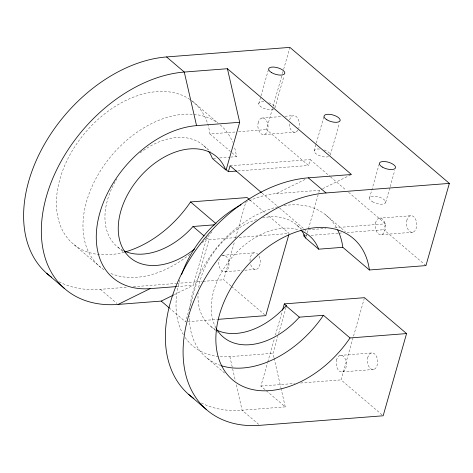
<?xml version="1.0" encoding="UTF-8"?>
<svg xmlns="http://www.w3.org/2000/svg" width="473" height="473" viewBox="0 0 473 473"><rect width="100%" height="100%" fill="white"/><g stroke="black" fill="none" stroke-linecap="round" stroke-linejoin="round"><path stroke-width="0.35" stroke-dasharray="2.37 1.77" d="M174.306 294.644L193.262 285.296L206.796 237.777L206.311 237.818M206.796 237.777L209.007 239.669L185.593 321.865L170.091 308.644M258.749 103.664L260.765 96.587M260.966 95.877L268.428 69.691M230.984 285.982L223.688 279.762L234.59 241.496M235.595 237.954L245.688 202.521M230.055 165.792L310.229 159.578L308.55 165.479L266.465 129.584L272.927 106.91M273.128 106.2L282.21 74.314M282.416 73.605L283.422 70.063M283.623 69.354L289.884 47.383M274.943 107.85L284.019 75.999M314.119 150.893L316.135 143.81M316.336 143.106L323.798 116.914M201.38 402.984A132.552 89.781 -49.5 0 0 242.117 410.221L285.26 406.875L260.901 386.098L267.558 362.714M267.759 362.005L274.624 337.911M275.434 335.079L281.89 312.399M304.984 231.332L305.357 230.026M273.973 357.588L272.992 353.301L277.84 336.279M278.65 333.447L286.124 307.208M306.297 236.388L307.107 233.556M307.308 232.846L318.619 193.132M318.82 192.422L319.429 190.294L322.042 189.005M330.32 155.073L339.389 123.222M369.49 198.116L379.169 164.143M385.69 202.302L389.923 187.438M390.124 186.729L394.76 170.451M382.036 414.821L341.074 379.884L364.287 298.392M425.937 265.601L383.851 229.707L385.53 223.812L348.441 192.174M245.386 202.509A92.986 62.98 -49.5 0 1 276.279 193.634L305.694 179.131M322.698 188.68L350.8 174.821M261.693 118.073L282.05 116.494M284.959 116.269L292.958 115.649M124.257 252.168A92.986 62.98 -49.5 0 1 56.47 200.168A92.986 62.98 -49.5 0 1 130.17 98.479A92.986 62.98 -49.5 0 1 209.923 133.965L235.625 131.973M238.563 131.748L266.465 129.584M264.265 134.539L295.53 132.115M213.116 158.449L216.043 158.219M219.697 157.935L229.925 157.142M230.658 157.089L236.5 156.634A92.986 62.98 -49.5 0 0 234.371 146.837M237.937 170.948L308.55 165.479M276.279 193.634L319.429 190.294M379.08 218.195L410.345 215.771M308.301 229.795L325.95 228.429M334.778 227.744L385.53 223.812M209.007 239.669L236.222 237.558M239.167 237.334L289.186 233.455L266.181 213.831M304.411 235.861L306.622 235.69M311.033 235.347L338.248 233.242M338.981 233.183L342.665 232.899M347.076 232.556L383.851 229.707M381.652 234.661L412.917 232.237M222.606 255.284L253.871 252.86M225.183 271.75L241.904 270.455M244.813 270.231L256.449 269.332M59.042 281.778A132.552 89.781 -49.5 0 0 100.365 289.316L126.794 287.271M133.398 286.756L175.974 283.457M176.707 283.404L202.403 281.411M203.136 281.352L223.688 279.762M176.441 286.597L193.262 285.296M187.799 321.693L217.225 319.417M185.162 337.491A92.986 62.98 -49.5 0 0 229.848 356.648L272.992 353.301M339.992 355.406L371.258 352.982M342.57 371.873L373.83 369.454M260.901 386.098L294.732 383.473M300.621 383.018L341.074 379.884M310.229 159.578L329.9 176.358M330.461 176.837L346.195 190.258M192.647 101.429L218.118 123.157M325.536 214.777L345.473 231.776M209.923 133.965L236.5 156.634M262.083 193.114L278.946 207.493M279.508 207.972L304.795 229.541M203.81 145.773L210.45 151.437M296.831 225.113L301.815 229.364M249.91 199.955L265.619 213.353M231.545 286.461L264.649 314.699M117.96 247.237L124.05 252.434M210.982 326.577L215.416 330.355M215.966 330.828L217.627 332.247M74.178 244.748L100.755 267.416M207.068 358.096L224.787 373.209M100.365 289.316L116.979 303.483M258.725 424.387L242.117 410.221L236.228 384.502M274.139 358.303L280.844 387.588M281.009 388.303L285.26 406.875M229.848 356.648L235.412 380.931M220.223 124.913A92.986 62.98 -49.5 0 1 232.734 142.296M211.963 231.746A92.986 62.98 -49.5 0 1 200.783 244.452M189.945 254.208A92.986 62.98 -49.5 0 1 109.535 272.85M103.877 269.687A92.986 62.98 -49.5 0 1 108.098 159.88A92.986 62.98 -49.5 0 1 217.692 122.933M215.913 327.943A66.474 45.024 -49.5 0 1 231.947 257.436A66.474 45.024 -49.5 0 1 299.037 230.02M262.633 217.911A66.474 45.024 -49.5 0 1 300.521 229.08M215.345 329.421A66.474 45.024 -49.5 0 1 198.098 292.941M198.701 287.525A66.474 45.024 -49.5 0 1 256.733 219.502M284.196 205.595A92.986 62.98 -49.5 0 1 337.036 228.707M220.755 365.487A92.986 62.98 -49.5 0 1 189.301 316.248M189.626 309.354A92.986 62.98 -49.5 0 1 278.13 206.784M273.554 109.322A8.378 3.447 15.9 0 1 260.227 106.271A8.378 3.447 15.9 0 1 264.768 101.831M268.782 102.747A8.378 3.447 15.9 0 1 274.919 107.986M328.581 156.675A8.378 3.447 15.9 0 1 315.438 153.353A8.378 3.447 15.9 0 1 320.138 149.054M324.153 149.976A8.378 3.447 15.9 0 1 330.325 154.967M297.907 130.193A8.378 5.108 85.6 0 1 292.154 131.222A8.378 5.108 85.6 0 1 289.121 122.702M289.559 119.882A8.378 5.108 85.6 0 1 296.5 116.689A8.378 5.108 85.6 0 1 298.77 128.396M221.719 255.686A8.378 5.108 85.6 0 1 228.967 262.911A8.378 5.108 85.6 0 1 223.209 271.691A8.378 5.108 85.6 0 1 219.206 259.517M259.009 256.076A8.378 5.108 85.6 0 1 257.815 268.569A8.378 5.108 85.6 0 1 250.365 263.461M250.04 261.102A8.378 5.108 85.6 0 1 252.499 253.623A8.378 5.108 85.6 0 1 257.897 254.397M140.109 152.909A66.474 45.024 -49.5 0 1 207.493 149.74M122.903 250.383A66.474 45.024 -49.5 0 1 116.725 179.09M183.358 334.653A92.986 62.98 -49.5 0 1 179.882 279.839M372.411 201.74A8.378 3.447 15.9 0 0 385.584 202.675A8.378 3.447 15.9 0 0 374.776 196.212A8.378 3.447 15.9 0 0 372.411 201.74M258.341 122.129A8.378 5.108 85.6 0 0 263.39 134.663A8.378 5.108 85.6 0 0 267.204 122.117A8.378 5.108 85.6 0 0 258.341 122.129M375.728 222.251A8.378 5.108 85.6 0 0 380.777 234.785A8.378 5.108 85.6 0 0 384.59 222.239A8.378 5.108 85.6 0 0 375.728 222.251M406.993 219.833A8.378 5.108 85.6 0 0 412.042 232.367A8.378 5.108 85.6 0 0 415.856 219.815A8.378 5.108 85.6 0 0 406.993 219.833M336.64 359.468A8.378 5.108 85.6 0 0 341.689 372.003A8.378 5.108 85.6 0 0 345.503 359.45A8.378 5.108 85.6 0 0 336.64 359.468M367.905 357.044A8.378 5.108 85.6 0 0 372.955 369.579A8.378 5.108 85.6 0 0 376.768 357.032A8.378 5.108 85.6 0 0 367.905 357.044"/><path stroke-width="0.71" d="M236.465 171.06L228.37 171.687L226.159 169.801L239.693 122.282L227.424 68.709L184.281 72.056A132.552 89.781 -49.5 0 0 46.443 196.36A132.552 89.781 -49.5 0 0 118.084 304.429L161.234 301.088L173.65 294.963M228.37 171.687L230.055 165.792L261.522 192.635M288.778 234.874L265.773 315.651L217.958 319.358M282.499 310.276L284.314 303.897L364.488 297.683L406.573 333.577L383.154 415.779L259.837 425.333A132.552 89.781 -49.5 0 1 188.195 317.259A132.552 89.781 -49.5 0 1 326.027 192.954L449.35 183.4L425.937 265.601L369.395 269.982A92.986 62.98 -49.5 0 0 265.72 248.627A92.986 62.98 -49.5 0 0 229.239 376.703A92.986 62.98 -49.5 0 0 350.026 337.959L406.573 333.577M304.05 234.608L303.678 235.921L305.895 237.807L305.41 237.848A66.474 45.024 -49.5 0 0 302.407 231.782M118.084 304.429L150.112 288.636L176.441 286.597M51.533 277.178A132.552 89.781 -49.5 0 1 41.222 150.201A132.552 89.781 -49.5 0 1 166.561 56.943L289.884 47.383L449.35 183.4M150.112 288.636A92.986 62.98 -49.5 0 1 99.856 212.826A92.986 62.98 -49.5 0 1 196.549 125.629L239.693 122.282M194.539 249.029A66.474 45.024 -49.5 0 1 121.957 246.729A66.474 45.024 -49.5 0 1 154.813 163.173A66.474 45.024 -49.5 0 1 225.674 169.837L226.159 169.801M193.883 398.503A132.552 89.781 -49.5 0 1 182.732 271.567A132.552 89.781 -49.5 0 1 308.307 177.842L351.457 174.502L227.424 68.709M124.937 251.979A92.986 62.98 -49.5 0 0 190.56 201.941L247.101 197.56L249.348 199.476M124.092 250.956A66.474 45.024 -49.5 0 0 193.019 226.484L214.949 224.781M305.41 237.848L318.696 249.182L342.813 247.314L369.395 269.982M217.113 330.296A66.474 45.024 -49.5 0 0 286.047 305.824L286.526 305.789L284.314 303.897M216.238 328.528A66.474 45.024 -49.5 0 0 299.332 317.158L323.449 315.29L350.026 337.959M166.561 56.943L184.281 72.056L196.549 125.629M308.307 177.842L326.027 192.954M225.674 169.837L212.389 158.502A66.474 45.024 -49.5 0 0 208.658 151.33M190.56 201.941L216.031 223.67M193.019 226.484L204.094 235.926M286.047 305.824L299.332 317.158M161.234 301.088L169.535 308.171M46.726 273.359L64.446 288.471M188.479 394.263L206.198 409.376M337.645 229.896A92.986 62.98 -49.5 0 1 342.813 247.314M323.449 315.29A92.986 62.98 -49.5 0 1 221.388 365.694M300.917 230.718A66.474 45.024 -49.5 0 1 318.696 249.182M181.602 274.535A92.986 62.98 -49.5 0 1 241.047 204.75M382.29 167.058A8.378 3.447 15.9 0 0 395.463 167.992A8.378 3.447 15.9 0 0 384.655 161.53A8.378 3.447 15.9 0 0 382.29 167.058M271.549 72.606A8.378 3.447 15.9 0 0 284.722 73.54A8.378 3.447 15.9 0 0 273.914 67.077A8.378 3.447 15.9 0 0 271.549 72.606M326.92 119.829A8.378 3.447 15.9 0 0 340.093 120.763A8.378 3.447 15.9 0 0 329.285 114.306A8.378 3.447 15.9 0 0 326.92 119.829"/></g></svg>
